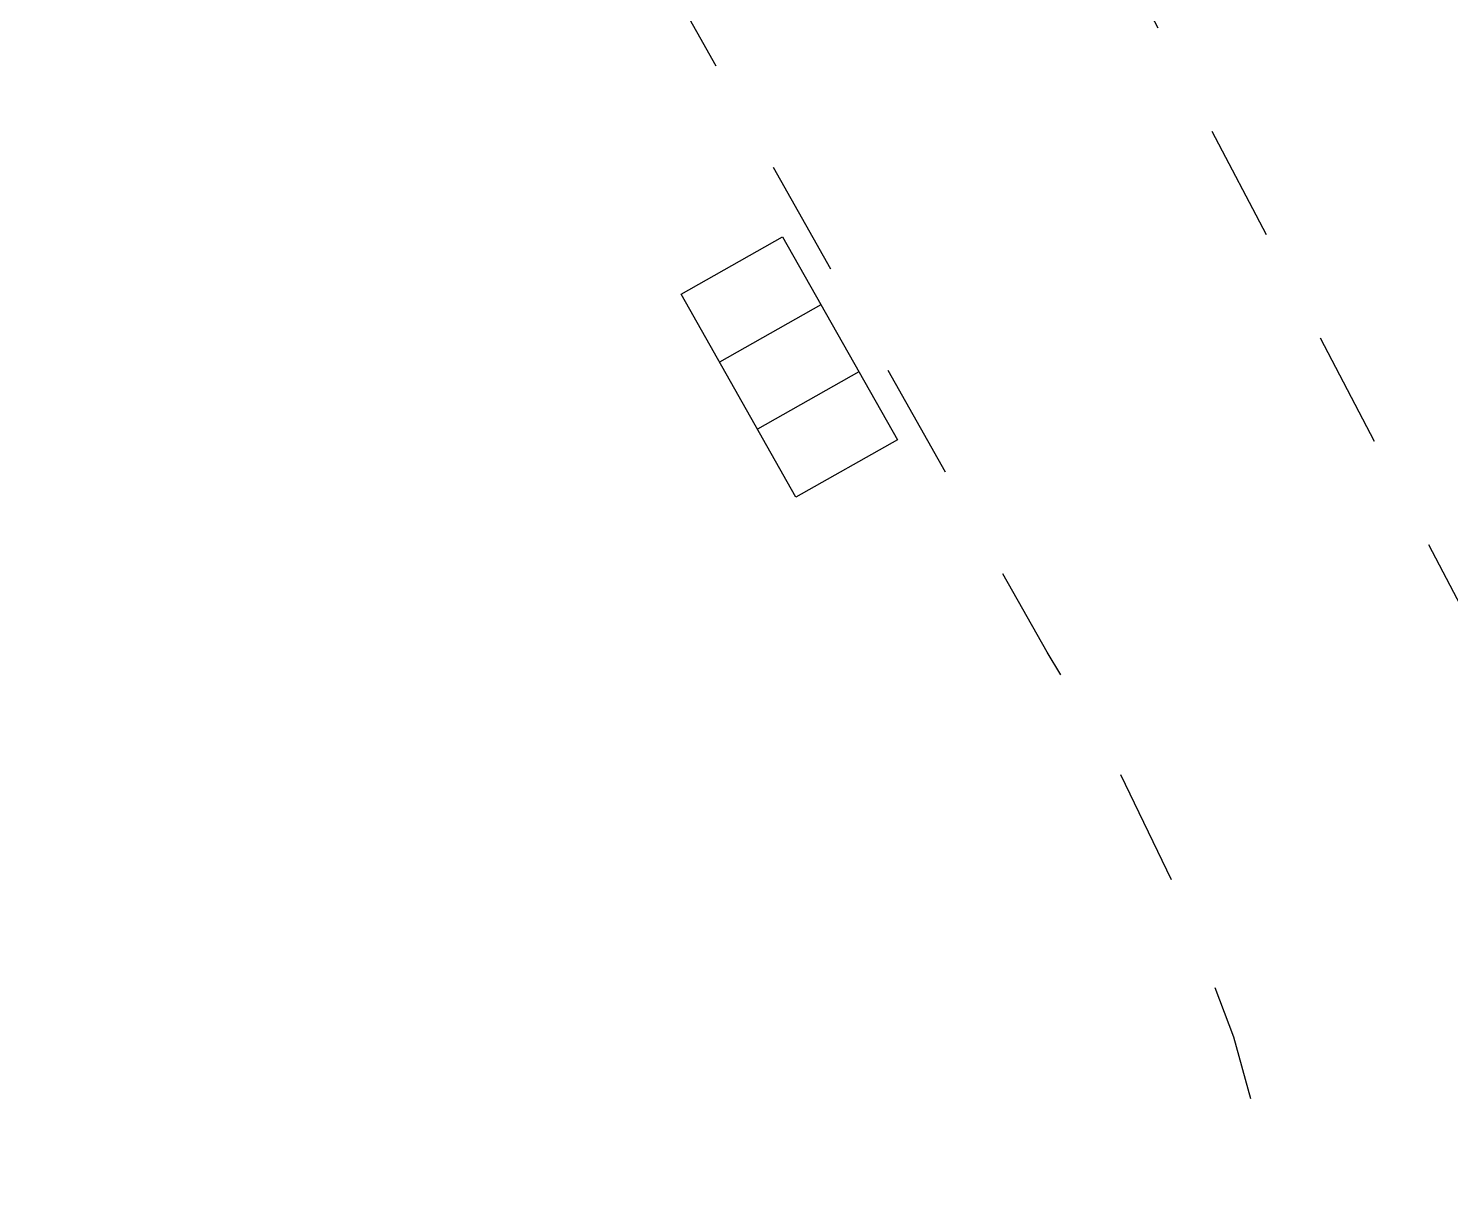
# Model space of a CAD drawing. Extents: x 99002 to 478558, y 2449839 to 2450453.
# Drawn here: x 478458.85 to 478464.95, y 2450258.59 to 2450263.55 of the extents above; entities that cross this region are included whole.
import ezdxf

# ---------------------------------------------------------------- set-up
doc = ezdxf.new("R2010")
doc.units = 0
doc.header["$LTSCALE"] = 0.5
doc.linetypes.add('X6', pattern=[2, 1, -1])
doc.layers.get('0').update_dxf_attribs({"linetype": 'CONTINUOUS'})
doc.layers.add('DLSS', color=4, linetype='CONTINUOUS')
doc.layers.add('GXYZ', color=2, linetype='CONTINUOUS')

# ---------------------------------------------------------------- blocks, each defined once
blk = doc.blocks.new('gc041')
for p, q in [((-1, 0.5), (1, 0.5)), ((-1, -0.5), (-1, 0.5)), ((-0.33, 0.5), (-0.33, -0.5)), ((0.33, 0.5), (0.33, -0.5)), ((1, 0.5), (1, -0.5)), ((1, -0.5), (-1, -0.5))]:
    blk.add_line(p, q)

msp = doc.modelspace()

# ---------------------------------------------------------------- linework, layer by layer
at = {"layer": 'DLSS', "color": 4, "linetype": 'X6', "flags": 128}
for points in [[(478378.69, 2450199.7815), (478383.2213, 2450203.7352), (478387.6419, 2450207.7581), (478389.1474, 2450209.0048), (478414.8269, 2450231.6718), (478421.1185, 2450237.385), (478422.1515, 2450238.1146), (478445.9959, 2450259.231), (478446.1372, 2450259.5113), (478447.2605, 2450260.4758), (478449.9537, 2450262.0863), (478452.5065, 2450262.6479), (478455.3, 2450262.2292), (478457.3355, 2450260.3625), (478457.9449, 2450259.0966), (478457.7508, 2450255.2728), (478456.5739, 2450253.0633), (478455.5872, 2450251.8036), (478440.6616, 2450238.7121), (478444.5838, 2450234.3209), (478459.4996, 2450247.4037), (478459.5774, 2450247.3483), (478461.0402, 2450248.7053), (478463.3101, 2450252.4144), (478464.3021, 2450256.1922), (478464.3537, 2450256.8031), (478464.3506, 2450257.4162), (478464.293, 2450258.0265), (478464.1811, 2450258.6293), (478464.016, 2450259.2198), (478463.799, 2450259.7932), (478463.5317, 2450260.3449), (478463.2163, 2450260.8707), (478460.6712, 2450265.3781), (478460.113, 2450267.4469), (478460.0495, 2450268.4532), (478460.0724, 2450269.4612), (478460.1814, 2450270.4635), (478460.3756, 2450271.4529), (478460.6538, 2450272.422), (478461.0138, 2450273.3638), (478461.3553, 2450273.7604), (478464.6393, 2450276.7051)], [(478465.4394, 2450275.29), (478462.7412, 2450272.8995), (478461.8213, 2450269.1947), (478461.7782, 2450267.6237), (478462.7043, 2450265.4314), (478465.1183, 2450260.8222), (478465.4453, 2450260.0685), (478465.7062, 2450259.2895), (478465.8991, 2450258.491), (478466.0226, 2450257.6788), (478466.0757, 2450256.859), (478466.0581, 2450256.0376), (478465.9699, 2450255.2208), (478465.8117, 2450254.4147), (478465.5847, 2450253.6251), (478465.6958, 2450253.4188), (478465.8252, 2450253.2235), (478465.9718, 2450253.0406), (478466.1343, 2450252.8718), (478466.3115, 2450252.7184), (478466.5018, 2450252.5817), (478466.7038, 2450252.4628), (478466.9157, 2450252.3628), (478467.1358, 2450252.2823), (478467.3622, 2450252.2221), (478467.5933, 2450252.1827), (478467.8269, 2450252.1644), (478473.4429, 2450252.105), (478473.3824, 2450250.217), (478478.9295, 2450250.2547), (478478.9307, 2450251.861), (478481.1167, 2450251.9206), (478481.0328, 2450254.0821), (478477.0076, 2450254.1313), (478476.9935, 2450258.6032)]]:
    msp.add_lwpolyline(points, dxfattribs=at)

# ---------------------------------------------------------------- block references
at = {"layer": 'GXYZ', "color": 2, "linetype": 'Continuous', "xscale": 0.500000000088457, "yscale": 0.500000000088457, "rotation": 299.4948928109728}
msp.add_blockref('gc041', (478462.1099, 2450262.0942, 3.874), dxfattribs=at)

doc.saveas('drawing.dxf')
